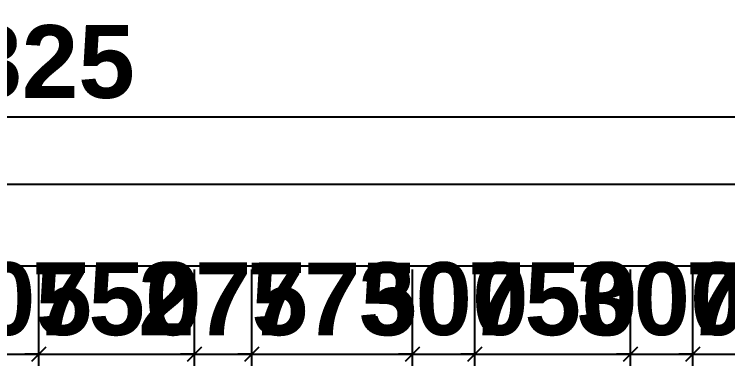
# Model space of a CAD drawing. Header units: inches. Extents: x 22 to 382261, y 22 to 371281.
# Drawn here: x 238704 to 242139, y 60112 to 61824 of the extents above; entities that cross this region are included whole.
import ezdxf

# ---------------------------------------------------------------- set-up
doc = ezdxf.new("R2010")
doc.units = ezdxf.units.IN
doc.header["$MEASUREMENT"] = 0
doc.layers.add('A-ANNO-DIMS', color=211, linetype='Continuous', lineweight=9)
doc.styles.add('Arial_B', font='arialbd.ttf', dxfattribs={"height": 350.793651})
doc.dimstyles.new('2', dxfattribs={"dimscale": 304.8, "dimtxt": 346.888196, "dimasz": 0.221354, "dimexe": 1.338583, "dimexo": 0.0625, "dimgap": 0.278871, "dimtad": 1, "dimdec": 0, "dimzin": 0, "dimdsep": 46, "dimtxsty": 'Arial_B', "dimblk1": 'OBLIQUE', "dimblk2": 'OBLIQUE', "dimsah": 1, "dimcen": 0.09, "dimdle": 0.557743, "dimazin": 0, "dimtfac": 1, "dimtdec": 4, "dimtix": 1, "dimtmove": 0, "dimatfit": 3, "dimfxl": 0.557743, "dimfxlon": 1, "dimtvp": 1, "dimtolj": 1, "dimtzin": 0, "dimarcsym": 2})

# ---------------------------------------------------------------- blocks, each defined once
blk = doc.blocks.new('_Oblique')
at = {"color": 0, "linetype": 'ByBlock', "lineweight": -2}
blk.add_line((-0.5, -0.5), (0.5, 0.5), dxfattribs=at)
blk = doc.blocks.new('*D5359')
at = {"layer": 'A-ANNO-DIMS', "color": 0, "lineweight": -2, "transparency": 16777216}
for p, q in [((238516.9, 60131.2), (238516.9, 60595.2)), ((238821.9, 60131.2), (238821.9, 60595.2)), ((238516.9, 60187.2), (238449.4, 60187.2)), ((238516.9, 60187.2), (238821.9, 60187.2)), ((238821.9, 60187.2), (238889.4, 60187.2))]:
    blk.add_line(p, q, dxfattribs=at)
at = {"layer": 'Defpoints', "color": 0, "transparency": 16777216}
for p in [(238821.9, 60187.2), (238516.9, 60112.2), (238821.9, 60112.2)]:
    blk.add_point(p, dxfattribs=at)
at = {"layer": 'A-ANNO-DIMS', "color": 0, "lineweight": -2, "transparency": 16777216, "xscale": 67.46874999999999, "yscale": 67.46874999999999, "zscale": 67.46874999999999}
blk.add_blockref('_Oblique', (238516.9, 60187.2), dxfattribs=at)
at = {"layer": 'A-ANNO-DIMS', "color": 0, "lineweight": -2, "transparency": 16777216, "xscale": 67.46874999999999, "yscale": 67.46874999999999, "zscale": 67.46874999999999, "rotation": 180}
blk.add_blockref('_Oblique', (238821.9, 60187.2), dxfattribs=at)
at = {"layer": 'A-ANNO-DIMS', "color": 0, "transparency": 16777216, "insert": (238669.4, 60451.3), "char_height": 350.79, "width": 419.764, "attachment_point": 5, "style": 'Arial_B'}
blk.add_mtext('\\A1;305', dxfattribs=at)
blk = doc.blocks.new('*D5360')
at = {"layer": 'A-ANNO-DIMS', "color": 0, "lineweight": -2, "transparency": 16777216}
for p, q in [((238821.9, 60131.2), (238821.9, 60595.2)), ((239571.9, 60131.2), (239571.9, 60595.2)), ((238821.9, 60187.2), (238754.4, 60187.2)), ((238821.9, 60187.2), (239571.9, 60187.2)), ((239571.9, 60187.2), (239639.4, 60187.2))]:
    blk.add_line(p, q, dxfattribs=at)
at = {"layer": 'Defpoints', "color": 0, "transparency": 16777216}
for p in [(239571.9, 60187.2), (238821.9, 60112.2), (239571.9, 60112.2)]:
    blk.add_point(p, dxfattribs=at)
at = {"layer": 'A-ANNO-DIMS', "color": 0, "lineweight": -2, "transparency": 16777216, "xscale": 67.46874999999999, "yscale": 67.46874999999999, "zscale": 67.46874999999999}
blk.add_blockref('_Oblique', (238821.9, 60187.2), dxfattribs=at)
at = {"layer": 'A-ANNO-DIMS', "color": 0, "lineweight": -2, "transparency": 16777216, "xscale": 67.46874999999999, "yscale": 67.46874999999999, "zscale": 67.46874999999999, "rotation": 180}
blk.add_blockref('_Oblique', (239571.9, 60187.2), dxfattribs=at)
at = {"layer": 'A-ANNO-DIMS', "color": 0, "transparency": 16777216, "insert": (239196.9, 60451.3), "char_height": 350.79, "width": 419.764, "attachment_point": 5, "style": 'Arial_B'}
blk.add_mtext('\\A1;750', dxfattribs=at)
blk = doc.blocks.new('*D5361')
at = {"layer": 'A-ANNO-DIMS', "color": 0, "lineweight": -2, "transparency": 16777216}
for p, q in [((239571.9, 60131.2), (239571.9, 60595.2)), ((239846.9, 60131.2), (239846.9, 60595.2)), ((239571.9, 60187.2), (239504.4, 60187.2)), ((239571.9, 60187.2), (239846.9, 60187.2)), ((239846.9, 60187.2), (239914.4, 60187.2))]:
    blk.add_line(p, q, dxfattribs=at)
at = {"layer": 'Defpoints', "color": 0, "transparency": 16777216}
for p in [(239846.9, 60187.2), (239571.9, 60112.2), (239846.9, 60112.2)]:
    blk.add_point(p, dxfattribs=at)
at = {"layer": 'A-ANNO-DIMS', "color": 0, "lineweight": -2, "transparency": 16777216, "xscale": 67.46874999999999, "yscale": 67.46874999999999, "zscale": 67.46874999999999}
blk.add_blockref('_Oblique', (239571.9, 60187.2), dxfattribs=at)
at = {"layer": 'A-ANNO-DIMS', "color": 0, "lineweight": -2, "transparency": 16777216, "xscale": 67.46874999999999, "yscale": 67.46874999999999, "zscale": 67.46874999999999, "rotation": 180}
blk.add_blockref('_Oblique', (239846.9, 60187.2), dxfattribs=at)
at = {"layer": 'A-ANNO-DIMS', "color": 0, "transparency": 16777216, "insert": (239709.4, 60451.3), "char_height": 350.79, "width": 419.764, "attachment_point": 5, "style": 'Arial_B'}
blk.add_mtext('\\A1;275', dxfattribs=at)
blk = doc.blocks.new('*D5362')
at = {"layer": 'A-ANNO-DIMS', "color": 0, "lineweight": -2, "transparency": 16777216}
for p, q in [((239846.9, 60131.2), (239846.9, 60595.2)), ((240621.9, 60131.2), (240621.9, 60595.2)), ((239846.9, 60187.2), (239779.4, 60187.2)), ((239846.9, 60187.2), (240621.9, 60187.2)), ((240621.9, 60187.2), (240689.4, 60187.2))]:
    blk.add_line(p, q, dxfattribs=at)
at = {"layer": 'Defpoints', "color": 0, "transparency": 16777216}
for p in [(240621.9, 60187.2), (239846.9, 60112.2), (240621.9, 60112.2)]:
    blk.add_point(p, dxfattribs=at)
at = {"layer": 'A-ANNO-DIMS', "color": 0, "lineweight": -2, "transparency": 16777216, "xscale": 67.46874999999999, "yscale": 67.46874999999999, "zscale": 67.46874999999999}
blk.add_blockref('_Oblique', (239846.9, 60187.2), dxfattribs=at)
at = {"layer": 'A-ANNO-DIMS', "color": 0, "lineweight": -2, "transparency": 16777216, "xscale": 67.46874999999999, "yscale": 67.46874999999999, "zscale": 67.46874999999999, "rotation": 180}
blk.add_blockref('_Oblique', (240621.9, 60187.2), dxfattribs=at)
at = {"layer": 'A-ANNO-DIMS', "color": 0, "transparency": 16777216, "insert": (240234.4, 60450.5), "char_height": 350.79, "width": 419.764, "attachment_point": 5, "style": 'Arial_B'}
blk.add_mtext('\\A1;775', dxfattribs=at)
blk = doc.blocks.new('*D5363')
at = {"layer": 'A-ANNO-DIMS', "color": 0, "lineweight": -2, "transparency": 16777216}
for p, q in [((240621.9, 60131.2), (240621.9, 60595.2)), ((240921.9, 60131.2), (240921.9, 60595.2)), ((240621.9, 60187.2), (240554.4, 60187.2)), ((240621.9, 60187.2), (240921.9, 60187.2)), ((240921.9, 60187.2), (240989.4, 60187.2))]:
    blk.add_line(p, q, dxfattribs=at)
at = {"layer": 'Defpoints', "color": 0, "transparency": 16777216}
for p in [(240921.9, 60187.2), (240621.9, 60112.2), (240921.9, 60112.2)]:
    blk.add_point(p, dxfattribs=at)
at = {"layer": 'A-ANNO-DIMS', "color": 0, "lineweight": -2, "transparency": 16777216, "xscale": 67.46874999999999, "yscale": 67.46874999999999, "zscale": 67.46874999999999}
blk.add_blockref('_Oblique', (240621.9, 60187.2), dxfattribs=at)
at = {"layer": 'A-ANNO-DIMS', "color": 0, "lineweight": -2, "transparency": 16777216, "xscale": 67.46874999999999, "yscale": 67.46874999999999, "zscale": 67.46874999999999, "rotation": 180}
blk.add_blockref('_Oblique', (240921.9, 60187.2), dxfattribs=at)
at = {"layer": 'A-ANNO-DIMS', "color": 0, "transparency": 16777216, "insert": (240771.9, 60451.3), "char_height": 350.79, "width": 419.764, "attachment_point": 5, "style": 'Arial_B'}
blk.add_mtext('\\A1;300', dxfattribs=at)
blk = doc.blocks.new('*D5364')
at = {"layer": 'A-ANNO-DIMS', "color": 0, "lineweight": -2, "transparency": 16777216}
for p, q in [((240921.9, 60131.2), (240921.9, 60595.2)), ((241671.9, 60131.2), (241671.9, 60595.2)), ((240921.9, 60187.2), (240854.4, 60187.2)), ((240921.9, 60187.2), (241671.9, 60187.2)), ((241671.9, 60187.2), (241739.4, 60187.2))]:
    blk.add_line(p, q, dxfattribs=at)
at = {"layer": 'Defpoints', "color": 0, "transparency": 16777216}
for p in [(241671.9, 60187.2), (240921.9, 60112.2), (241671.9, 60112.2)]:
    blk.add_point(p, dxfattribs=at)
at = {"layer": 'A-ANNO-DIMS', "color": 0, "lineweight": -2, "transparency": 16777216, "xscale": 67.46874999999999, "yscale": 67.46874999999999, "zscale": 67.46874999999999}
blk.add_blockref('_Oblique', (240921.9, 60187.2), dxfattribs=at)
at = {"layer": 'A-ANNO-DIMS', "color": 0, "lineweight": -2, "transparency": 16777216, "xscale": 67.46874999999999, "yscale": 67.46874999999999, "zscale": 67.46874999999999, "rotation": 180}
blk.add_blockref('_Oblique', (241671.9, 60187.2), dxfattribs=at)
at = {"layer": 'A-ANNO-DIMS', "color": 0, "transparency": 16777216, "insert": (241296.9, 60451.3), "char_height": 350.79, "width": 419.764, "attachment_point": 5, "style": 'Arial_B'}
blk.add_mtext('\\A1;750', dxfattribs=at)
blk = doc.blocks.new('*D5365')
at = {"layer": 'A-ANNO-DIMS', "color": 0, "lineweight": -2, "transparency": 16777216}
for p, q in [((241671.9, 60131.2), (241671.9, 60595.2)), ((241971.9, 60131.2), (241971.9, 60595.2)), ((241671.9, 60187.2), (241604.4, 60187.2)), ((241671.9, 60187.2), (241971.9, 60187.2)), ((241971.9, 60187.2), (242039.4, 60187.2))]:
    blk.add_line(p, q, dxfattribs=at)
at = {"layer": 'Defpoints', "color": 0, "transparency": 16777216}
for p in [(241971.9, 60187.2), (241671.9, 60112.2), (241971.9, 60112.2)]:
    blk.add_point(p, dxfattribs=at)
at = {"layer": 'A-ANNO-DIMS', "color": 0, "lineweight": -2, "transparency": 16777216, "xscale": 67.46874999999999, "yscale": 67.46874999999999, "zscale": 67.46874999999999}
blk.add_blockref('_Oblique', (241671.9, 60187.2), dxfattribs=at)
at = {"layer": 'A-ANNO-DIMS', "color": 0, "lineweight": -2, "transparency": 16777216, "xscale": 67.46874999999999, "yscale": 67.46874999999999, "zscale": 67.46874999999999, "rotation": 180}
blk.add_blockref('_Oblique', (241971.9, 60187.2), dxfattribs=at)
at = {"layer": 'A-ANNO-DIMS', "color": 0, "transparency": 16777216, "insert": (241821.9, 60451.3), "char_height": 350.79, "width": 419.764, "attachment_point": 5, "style": 'Arial_B'}
blk.add_mtext('\\A1;300', dxfattribs=at)
blk = doc.blocks.new('*D5366')
at = {"layer": 'A-ANNO-DIMS', "color": 0, "lineweight": -2, "transparency": 16777216}
for p, q in [((241971.9, 60131.2), (241971.9, 60595.2)), ((242721.9, 60131.2), (242721.9, 60595.2)), ((241971.9, 60187.2), (241904.4, 60187.2)), ((241971.9, 60187.2), (242721.9, 60187.2)), ((242721.9, 60187.2), (242789.4, 60187.2))]:
    blk.add_line(p, q, dxfattribs=at)
at = {"layer": 'Defpoints', "color": 0, "transparency": 16777216}
for p in [(242721.9, 60187.2), (241971.9, 60112.2), (242721.9, 60112.2)]:
    blk.add_point(p, dxfattribs=at)
at = {"layer": 'A-ANNO-DIMS', "color": 0, "lineweight": -2, "transparency": 16777216, "xscale": 67.46874999999999, "yscale": 67.46874999999999, "zscale": 67.46874999999999}
blk.add_blockref('_Oblique', (241971.9, 60187.2), dxfattribs=at)
at = {"layer": 'A-ANNO-DIMS', "color": 0, "lineweight": -2, "transparency": 16777216, "xscale": 67.46874999999999, "yscale": 67.46874999999999, "zscale": 67.46874999999999, "rotation": 180}
blk.add_blockref('_Oblique', (242721.9, 60187.2), dxfattribs=at)
at = {"layer": 'A-ANNO-DIMS', "color": 0, "transparency": 16777216, "insert": (242346.9, 60451.3), "char_height": 350.79, "width": 419.764, "attachment_point": 5, "style": 'Arial_B'}
blk.add_mtext('\\A1;750', dxfattribs=at)
blk = doc.blocks.new('*D5385')
at = {"layer": 'A-ANNO-DIMS', "color": 0, "lineweight": -2, "transparency": 16777216}
for p, q in [((238516.9, 60557.2), (238516.9, 61021.1)), ((254182.3, 60669.1), (254182.3, 60205.1)), ((238346.9, 60613.1), (254352.3, 60613.1))]:
    blk.add_line(p, q, dxfattribs=at)
at = {"layer": 'Defpoints', "color": 0, "transparency": 16777216}
for p in [(254182.3, 60688.1), (254182.3, 60613.1), (238516.9, 60538.1)]:
    blk.add_point(p, dxfattribs=at)
at = {"layer": 'A-ANNO-DIMS', "color": 0, "lineweight": -2, "transparency": 16777216, "xscale": 67.46874999999999, "yscale": 67.46874999999999, "zscale": 67.46874999999999, "rotation": 180}
blk.add_blockref('_Oblique', (238516.9, 60613.1), dxfattribs=at)
at = {"layer": 'A-ANNO-DIMS', "color": 0, "lineweight": -2, "transparency": 16777216, "xscale": 67.46874999999999, "yscale": 67.46874999999999, "zscale": 67.46874999999999}
blk.add_blockref('_Oblique', (254182.3, 60613.1), dxfattribs=at)
at = {"layer": 'A-ANNO-DIMS', "color": 0, "transparency": 16777216, "insert": (246349.6, 60877.2), "char_height": 350.79, "width": 699.606, "attachment_point": 5, "style": 'Arial_B'}
blk.add_mtext('\\A1;15665', dxfattribs=at)
blk = doc.blocks.new('*D5386')
at = {"layer": 'A-ANNO-DIMS', "color": 0, "lineweight": -2, "transparency": 16777216}
for p, q in [((231616.9, 60949.1), (231616.9, 61413)), ((254182.3, 60949.1), (254182.3, 61413)), ((231446.9, 61005), (254352.3, 61005))]:
    blk.add_line(p, q, dxfattribs=at)
at = {"layer": 'Defpoints', "color": 0, "transparency": 16777216}
for p in [(254182.3, 61005), (231616.9, 60930), (254182.3, 60930)]:
    blk.add_point(p, dxfattribs=at)
at = {"layer": 'A-ANNO-DIMS', "color": 0, "lineweight": -2, "transparency": 16777216, "xscale": 67.46874999999999, "yscale": 67.46874999999999, "zscale": 67.46874999999999, "rotation": 180}
blk.add_blockref('_Oblique', (231616.9, 61005), dxfattribs=at)
at = {"layer": 'A-ANNO-DIMS', "color": 0, "lineweight": -2, "transparency": 16777216, "xscale": 67.46874999999999, "yscale": 67.46874999999999, "zscale": 67.46874999999999}
blk.add_blockref('_Oblique', (254182.3, 61005), dxfattribs=at)
at = {"layer": 'A-ANNO-DIMS', "color": 0, "transparency": 16777216, "insert": (242899.6, 61269.1), "char_height": 350.79, "width": 699.606, "attachment_point": 5, "style": 'Arial_B'}
blk.add_mtext('\\A1;22565', dxfattribs=at)
blk = doc.blocks.new('*D5396')
at = {"layer": 'A-ANNO-DIMS', "color": 0, "lineweight": -2, "transparency": 16777216}
for p, q in [((233826.9, 61385.2), (233826.9, 60921.2)), ((243651.9, 61385.2), (243651.9, 60921.2)), ((233656.9, 61329.2), (243821.9, 61329.2))]:
    blk.add_line(p, q, dxfattribs=at)
at = {"layer": 'Defpoints', "color": 0, "transparency": 16777216}
for p in [(233826.9, 61404.2), (243651.9, 61404.2), (243651.9, 61329.2)]:
    blk.add_point(p, dxfattribs=at)
at = {"layer": 'A-ANNO-DIMS', "color": 0, "lineweight": -2, "transparency": 16777216, "xscale": 67.46874999999999, "yscale": 67.46874999999999, "zscale": 67.46874999999999, "rotation": 180}
blk.add_blockref('_Oblique', (233826.9, 61329.2), dxfattribs=at)
at = {"layer": 'A-ANNO-DIMS', "color": 0, "lineweight": -2, "transparency": 16777216, "xscale": 67.46874999999999, "yscale": 67.46874999999999, "zscale": 67.46874999999999}
blk.add_blockref('_Oblique', (243651.9, 61329.2), dxfattribs=at)
at = {"layer": 'A-ANNO-DIMS', "color": 0, "transparency": 16777216, "insert": (238739.4, 61593.4), "char_height": 350.79, "width": 559.685, "attachment_point": 5, "style": 'Arial_B'}
blk.add_mtext('\\A1;9825', dxfattribs=at)

msp = doc.modelspace()

# ---------------------------------------------------------------- dimensions: what is measured, and where the dimension line sits
at = {"layer": 'A-ANNO-DIMS'}
for base, p1, p2, override, picture, middle in [((243651.9, 61329.2), (233826.9, 61404.2), (243651.9, 61404.2), {"dimpost": '<>', "dimfxl": 9825}, '*D5396', (238739.4, 61593.4)), ((254182.3, 61005), (231616.9, 60930), (254182.3, 60930), {"dimpost": '<>', "dimfxl": 22565.4}, '*D5386', (242899.6, 61269.1)), ((254182.3, 60613.1), (238516.9, 60538.1), (254182.3, 60688.1), {"dimpost": '<>', "dimfxl": 15666.118127}, '*D5385', (246349.6, 60877.2)), ((238821.9, 60187.2), (238516.9, 60112.2), (238821.9, 60112.2), {"dimpost": '<>', "dimfxl": 305}, '*D5359', (238669.4, 60451.3)), ((239571.9, 60187.2), (238821.9, 60112.2), (239571.9, 60112.2), {"dimpost": '<>', "dimfxl": 750}, '*D5360', (239196.9, 60451.3)), ((239846.9, 60187.2), (239571.9, 60112.2), (239846.9, 60112.2), {"dimpost": '<>', "dimfxl": 275}, '*D5361', (239709.4, 60451.3)), ((240621.9, 60187.2), (239846.9, 60112.2), (240621.9, 60112.2), {"dimpost": '<>', "dimfxl": 775}, '*D5362', (240234.4, 60450.5)), ((240921.9, 60187.2), (240621.9, 60112.2), (240921.9, 60112.2), {"dimpost": '<>', "dimfxl": 300}, '*D5363', (240771.9, 60451.3)), ((241671.9, 60187.2), (240921.9, 60112.2), (241671.9, 60112.2), {"dimpost": '<>', "dimfxl": 750}, '*D5364', (241296.9, 60451.3)), ((241971.9, 60187.2), (241671.9, 60112.2), (241971.9, 60112.2), {"dimpost": '<>', "dimfxl": 300}, '*D5365', (241821.9, 60451.3)), ((242721.9, 60187.2), (241971.9, 60112.2), (242721.9, 60112.2), {"dimpost": '<>', "dimfxl": 750}, '*D5366', (242346.9, 60451.3))]:
    dim = msp.add_linear_dim(base=base, p1=p1, p2=p2, dimstyle='2', override=override, dxfattribs=at)
    dim.commit()
    dim.dimension.update_dxf_attribs({"geometry": picture, "text_midpoint": middle})

doc.saveas('drawing.dxf')
